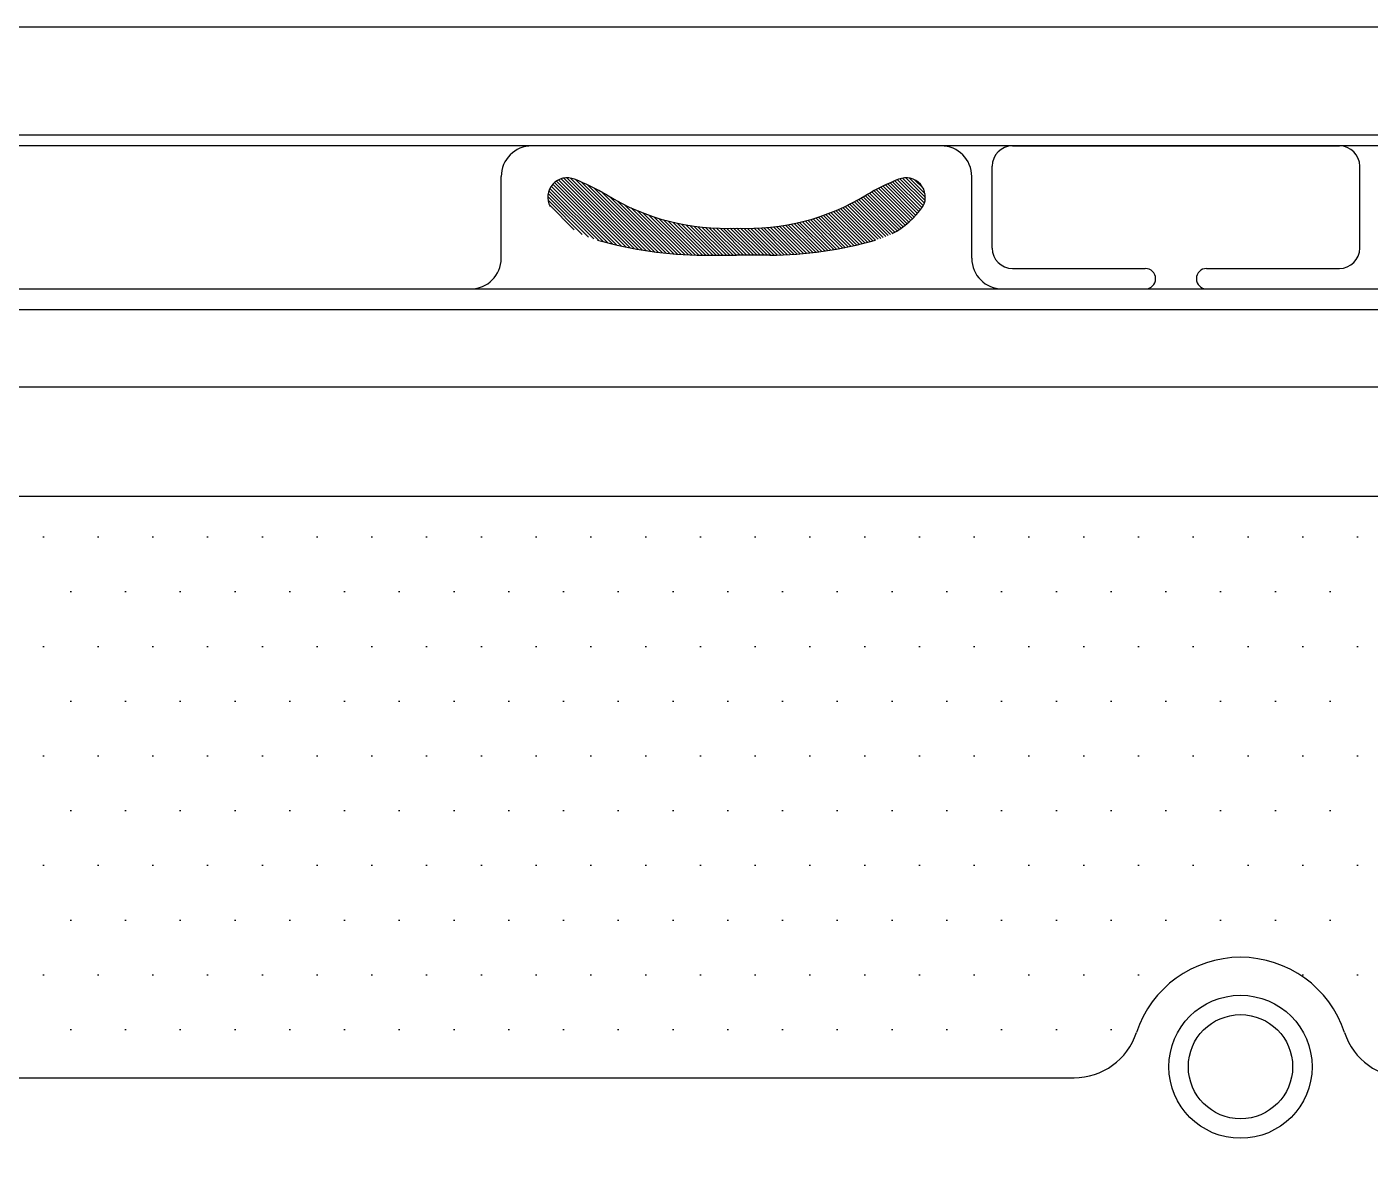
# Model space of a CAD drawing. Header units: millimetres. Extents: x -1220 to -1218.2, y 2247.04 to 2247.94.
# Drawn here: x -1219.443 to -1218.83, y 2247.429 to 2247.944 of the extents above; entities that cross this region are included whole.
import ezdxf

# ---------------------------------------------------------------- set-up
doc = ezdxf.new("R2010")
doc.units = ezdxf.units.MM
doc.header["$LTSCALE"] = 10
doc.layers.add('jacuzzi', color=1, linetype='Continuous')

msp = doc.modelspace()

# ---------------------------------------------------------------- hatches: boundary and pattern name
at = {"layer": 'jacuzzi'}
h = msp.add_hatch(dxfattribs=at)
h.set_pattern_fill('ANSI31', color=256, scale=0.00884, style=0)
h.set_pattern_definition([(315, (-1221.6780256, 2242.9261995), (-0.000781353, -0.000781353), [])])
h.paths.add_polyline_path([(-1219.05952, 2247.86736, -0.040015), (-1219.04457, 2247.87462, -0.693838), (-1219.03373, 2247.86209, -0.117767), (-1219.04774, 2247.84968, -0.051981), (-1219.05538, 2247.84675, -0.067757), (-1219.10366, 2247.83983), (-1219.11883, 2247.83983), (-1219.13399, 2247.83983, -0.067757), (-1219.18227, 2247.84675, -0.051981), (-1219.18991, 2247.84968, -0.117767), (-1219.20392, 2247.86209, -0.693838), (-1219.19308, 2247.87462, -0.040015), (-1219.17813, 2247.86736, 0.150241), (-1219.11883, 2247.85221, 0.150241)])
h = msp.add_hatch(dxfattribs=at)
h.set_pattern_fill('DOTS', color=256, scale=0.4, style=0)
h.set_pattern_definition([(0, (-1246.272852, 2244.03616), (0.0125, 0.025), [0, -0.025])])
h.paths.add_polyline_path([(-1218.96476, 2247.46412, 0.284079), (-1218.93793, 2247.4807, 0.036532), (-1218.93626, 2247.48475, -0.72393), (-1218.84126, 2247.48475, 0.323974), (-1218.81276, 2247.46412), (-1218.50203, 2247.46412, 0.347675), (-1218.47284, 2247.48721, 0.194171), (-1218.47181, 2247.70653, 0.349236), (-1218.50104, 2247.72978), (-1219.70647, 2247.72978, 0.349236), (-1219.73571, 2247.70653, 0.194171), (-1219.73468, 2247.48721, 0.347675), (-1219.70548, 2247.46412)])

# ---------------------------------------------------------------- linework, layer by layer
for p, q in [((-1219.31489, 2247.89467), (-1219.73923, 2247.89467)), ((-1218.46828, 2247.89467), (-1219.31489, 2247.89467)), ((-1219.31489, 2247.88976), (-1219.72673, 2247.88976)), ((-1218.48079, 2247.88976), (-1219.31489, 2247.88976)), ((-1219.02547, 2247.88976), (-1219.2123, 2247.88976)), ((-1218.99281, 2247.88976), (-1218.84363, 2247.88976)), ((-1219.00214, 2247.8431), (-1219.00214, 2247.88043)), ((-1218.8343, 2247.8431), (-1218.8343, 2247.88043)), ((-1219.2263, 2247.83843), (-1219.2263, 2247.87576)), ((-1219.01147, 2247.83843), (-1219.01147, 2247.87576)), ((-1219.13399, 2247.83983), (-1219.11883, 2247.83983)), ((-1219.10366, 2247.83983), (-1219.11883, 2247.83983)), ((-1218.99281, 2247.83376), (-1218.93222, 2247.83376)), ((-1218.90422, 2247.83376), (-1218.84363, 2247.83376)), ((-1219.72673, 2247.82443), (-1218.48079, 2247.82443)), ((-1219.72673, 2247.8151), (-1219.31489, 2247.8151)), ((-1219.31489, 2247.8151), (-1218.48079, 2247.8151)), ((-1219.72673, 2247.77978), (-1218.48079, 2247.77978)), ((-1219.70647, 2247.72978), (-1218.50104, 2247.72978)), ((-1219.70548, 2247.46412), (-1218.96476, 2247.46412))]:
    msp.add_line(p, q, dxfattribs=at)
at = {"layer": 'jacuzzi', "color": 3}
msp.add_lwpolyline([(-1218.20376, 2247.20814, -0.414214), (-1218.21776, 2247.19414), (-1219.98976, 2247.19414, -0.414214), (-1220.00376, 2247.20814), (-1220.00376, 2247.93014, -0.414214), (-1219.98976, 2247.94414), (-1218.21776, 2247.94414, -0.414214), (-1218.20376, 2247.93014)], format="xyb", close=True, dxfattribs=at)
at = {"layer": 'jacuzzi'}
for radius in [0.03267, 0.0238]:
    msp.add_circle((-1218.88876, 2247.46914), radius, dxfattribs=at)
for centre, radius, start, end in [((-1219.2123, 2247.87576), 0.014, 90, 180), ((-1219.02547, 2247.87576), 0.014, 0, 90), ((-1218.99281, 2247.88043), 0.00933, 90, 180), ((-1218.84363, 2247.88043), 0.00933, 0, 90), ((-1219.19616, 2247.86633), 0.00884, 67.60642, 208.65138), ((-1219.23086, 2247.77769), 0.10403, 59.54052, 68.53402), ((-1219.00679, 2247.77769), 0.10403, 111.46598, 120.45948), ((-1219.04149, 2247.86633), 0.00884, 331.34862, 112.39358), ((-1219.12383, 2247.95623), 0.10415, 238.57596, 272.75314), ((-1219.11382, 2247.95623), 0.10415, 267.24686, 301.42404), ((-1219.06673, 2247.88522), 0.04029, 298.10468, 324.97122), ((-1219.13274, 2248.02063), 0.1808, 254.09783, 269.60294), ((-1219.10491, 2248.02063), 0.1808, 270.39706, 285.90217), ((-1219.2403, 2247.83843), 0.014, 270, 0), ((-1218.99747, 2247.83843), 0.014, 180, 270), ((-1218.99281, 2247.8431), 0.00933, 180, 270), ((-1218.84363, 2247.8431), 0.00933, 270, 0), ((-1218.93222, 2247.8291), 0.00467, 270, 90), ((-1218.90422, 2247.8291), 0.00467, 90, 270), ((-1218.88876, 2247.46914), 0.05, 18.19615, 161.80385), ((-1218.96476, 2247.49412), 0.03, 270, 341.80385), ((-1218.81276, 2247.49412), 0.03, 198.19615, 270)]:
    msp.add_arc(centre, radius, start, end, dxfattribs=at)

doc.saveas('drawing.dxf')
